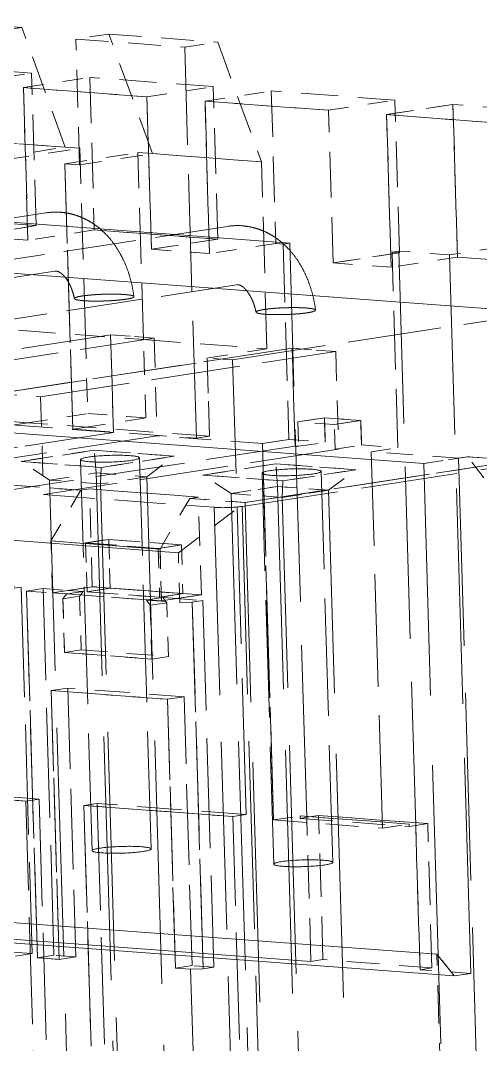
# Model space of a CAD drawing. Extents: x 23 to 417, y 3 to 294.
# Drawn here: x 362.53 to 364.87, y 108.88 to 114.08 of the extents above; entities that cross this region are included whole.
import ezdxf

# ---------------------------------------------------------------- set-up
doc = ezdxf.new("R2010")
doc.units = 0
doc.linetypes.add('DASHED', pattern=[15, 12, -3])
doc.layers.get('0').update_dxf_attribs({"lineweight": 13})

# ---------------------------------------------------------------- blocks, each defined once
blk = doc.blocks.new('BLOCK3535')
at = {"color": 7, "linetype": 'DASHED', "lineweight": 13, "ltscale": 0.024058}
for p, q in [((20.546, -36.572), (19.586, -36.5)), ((19.586, -36.5), (20.546, -36.572)), ((20.988, -37.787), (20.028, -37.716)), ((20.028, -37.716), (20.988, -37.787))]:
    blk.add_line(p, q, dxfattribs=at)
at = {"color": 7, "linetype": 'DASHED', "lineweight": 13, "ltscale": 0.008523}
for p, q in [((20.546, -36.572), (20.209, -36.623)), ((20.546, -36.572), (20.209, -36.623)), ((21.432, -36.638), (21.095, -36.689)), ((21.432, -36.638), (21.095, -36.689)), ((22.202, -36.772), (22.539, -36.72)), ((22.202, -36.772), (22.539, -36.72))]:
    blk.add_line(p, q, dxfattribs=at)
at = {"color": 7, "linetype": 'DASHED', "lineweight": 13, "ltscale": 0.032341}
for p, q in [((20.988, -37.787), (20.546, -36.572)), ((20.988, -37.787), (20.546, -36.572)), ((21.874, -37.853), (21.432, -36.638)), ((21.874, -37.853), (21.432, -36.638)), ((22.539, -36.72), (22.981, -37.936)), ((22.539, -36.72), (22.981, -37.936))]:
    blk.add_line(p, q, dxfattribs=at)
at = {"color": 7, "linetype": 'DASHED', "lineweight": 13, "ltscale": 0.027759}
for p, q in [((21.095, -36.689), (22.202, -36.772)), ((21.095, -36.689), (22.202, -36.772)), ((21.432, -36.638), (22.539, -36.72)), ((21.432, -36.638), (22.539, -36.72)), ((22.981, -37.936), (21.874, -37.853)), ((21.874, -37.853), (22.981, -37.936)), ((22.341, -41.342), (21.234, -41.259)), ((21.234, -41.259), (22.341, -41.342)), ((20.843, -41.788), (21.951, -41.871)), ((21.951, -41.871), (20.843, -41.788)), ((22.371, -42.335), (21.263, -42.252)), ((21.263, -42.252), (22.371, -42.335)), ((23.104, -44.622), (24.212, -44.705)), ((23.104, -44.622), (24.212, -44.705)), ((24.481, -44.663), (23.374, -44.581)), ((23.374, -44.581), (24.481, -44.663)), ((23.375, -44.606), (24.482, -44.688)), ((23.375, -44.606), (24.482, -44.688)), ((23.563, -44.577), (24.671, -44.659)), ((24.671, -44.659), (23.563, -44.577)), ((24.714, -46.124), (23.607, -46.041)), ((24.714, -46.124), (23.607, -46.041))]:
    blk.add_line(p, q, dxfattribs=at)
at = {"color": 7, "linetype": 'DASHED', "lineweight": 13, "ltscale": 0.03196}
blk.add_line((21.133, -37.967), (21.095, -36.689), dxfattribs=at)
blk.add_line((21.133, -37.967), (21.095, -36.689), dxfattribs=at)
at = {"color": 7, "linetype": 'DASHED', "lineweight": 13, "ltscale": 0.099354}
for p, q in [((22.32, -40.744), (22.202, -36.772)), ((22.32, -40.744), (22.202, -36.772)), ((21.26, -44.934), (21.143, -40.961)), ((21.26, -44.934), (21.143, -40.961)), ((21.86, -44.916), (21.742, -40.944)), ((21.86, -44.916), (21.742, -40.944)), ((23.706, -45.053), (23.588, -41.081)), ((23.706, -45.053), (23.588, -41.081)), ((23.106, -45.071), (22.988, -41.099)), ((23.106, -45.071), (22.988, -41.099))]:
    blk.add_line(p, q, dxfattribs=at)
at = {"color": 7, "linetype": 'DASHED', "lineweight": 13, "ltscale": 0.03146}
for p, q in [((20.646, -37.035), (19.391, -36.941)), ((20.646, -37.035), (19.391, -36.941)), ((22.492, -37.172), (21.237, -37.079)), ((22.492, -37.172), (21.237, -37.079)), ((20.563, -37.182), (21.818, -37.276)), ((21.818, -37.276), (20.563, -37.182)), ((24.337, -37.31), (23.082, -37.216)), ((24.337, -37.31), (23.082, -37.216)), ((22.408, -37.32), (23.663, -37.413)), ((23.663, -37.413), (22.408, -37.32)), ((26.183, -37.447), (24.928, -37.354)), ((26.183, -37.447), (24.928, -37.354)), ((24.254, -37.457), (25.509, -37.551)), ((25.509, -37.551), (24.254, -37.457)), ((20.692, -38.584), (19.437, -38.491)), ((19.437, -38.491), (20.692, -38.584)), ((22.537, -38.722), (21.283, -38.628)), ((21.283, -38.628), (22.537, -38.722)), ((24.974, -38.903), (26.228, -38.996)), ((24.974, -38.903), (26.228, -38.996)), ((19.937, -39.605), (21.192, -39.698)), ((19.937, -39.605), (21.192, -39.698)), ((21.783, -39.742), (23.037, -39.836)), ((21.783, -39.742), (23.037, -39.836)), ((20.609, -40.586), (19.354, -40.493)), ((20.609, -40.586), (19.354, -40.493)), ((21.065, -40.651), (22.32, -40.744)), ((21.065, -40.651), (22.32, -40.744)), ((22.454, -40.724), (21.2, -40.63)), ((22.454, -40.724), (21.2, -40.63)), ((20.722, -44.41), (19.467, -44.316)), ((20.722, -44.41), (19.467, -44.316)), ((20.587, -44.43), (19.332, -44.337)), ((19.332, -44.337), (20.587, -44.43))]:
    blk.add_line(p, q, dxfattribs=at)
at = {"color": 7, "linetype": 'DASHED', "lineweight": 13, "ltscale": 0.017046}
for p, q in [((19.972, -37.138), (20.646, -37.035)), ((19.972, -37.138), (20.646, -37.035)), ((20.563, -37.182), (21.237, -37.079)), ((20.563, -37.182), (21.237, -37.079)), ((21.818, -37.276), (22.492, -37.172)), ((21.818, -37.276), (22.492, -37.172)), ((22.408, -37.32), (23.082, -37.216)), ((22.408, -37.32), (23.082, -37.216)), ((23.663, -37.413), (24.337, -37.31)), ((23.663, -37.413), (24.337, -37.31)), ((24.928, -37.354), (24.254, -37.457)), ((24.254, -37.457), (24.928, -37.354)), ((20.018, -38.688), (20.692, -38.584)), ((20.692, -38.584), (20.018, -38.688)), ((21.283, -38.628), (20.609, -38.732)), ((21.283, -38.628), (20.609, -38.732)), ((21.864, -38.825), (22.537, -38.722)), ((22.537, -38.722), (21.864, -38.825)), ((23.128, -38.766), (22.454, -38.869)), ((23.128, -38.766), (22.454, -38.869)), ((23.709, -38.963), (24.383, -38.859)), ((24.383, -38.859), (23.709, -38.963)), ((24.974, -38.903), (24.3, -39.007)), ((24.974, -38.903), (24.3, -39.007))]:
    blk.add_line(p, q, dxfattribs=at)
at = {"color": 7, "linetype": 'DASHED', "lineweight": 13, "ltscale": 0.038748}
for p, q in [((20.692, -38.584), (20.646, -37.035)), ((20.692, -38.584), (20.646, -37.035)), ((21.237, -37.079), (21.283, -38.628)), ((21.237, -37.079), (21.283, -38.628)), ((20.609, -38.732), (20.563, -37.182)), ((20.563, -37.182), (20.609, -38.732)), ((22.537, -38.722), (22.492, -37.172)), ((22.537, -38.722), (22.492, -37.172)), ((23.082, -37.216), (23.128, -38.766)), ((23.082, -37.216), (23.128, -38.766)), ((21.818, -37.276), (21.864, -38.825)), ((21.864, -38.825), (21.818, -37.276)), ((22.454, -38.869), (22.408, -37.32)), ((22.408, -37.32), (22.454, -38.869)), ((24.383, -38.859), (24.337, -37.31)), ((24.383, -38.859), (24.337, -37.31)), ((23.709, -38.963), (23.663, -37.413)), ((23.709, -38.963), (23.663, -37.413)), ((24.974, -38.903), (24.928, -37.354)), ((24.928, -37.354), (24.974, -38.903)), ((24.3, -39.007), (24.254, -37.457)), ((24.254, -37.457), (24.3, -39.007))]:
    blk.add_line(p, q, dxfattribs=at)
at = {"color": 7, "linetype": 'DASHED', "lineweight": 13, "ltscale": 0.342361}
for p, q in [((9.613, -37.744), (23.269, -38.761)), ((23.269, -38.761), (9.613, -37.744)), ((23.485, -46.06), (9.829, -45.043)), ((23.485, -46.06), (9.829, -45.043))]:
    blk.add_line(p, q, dxfattribs=at)
at = {"color": 7, "linetype": 'DASHED', "lineweight": 13, "ltscale": 0.018751}
for p, q in [((20.247, -37.901), (20.988, -37.787)), ((20.247, -37.901), (20.988, -37.787)), ((20.394, -37.912), (21.136, -37.798)), ((20.394, -37.912), (21.136, -37.798)), ((20.985, -37.956), (21.726, -37.842)), ((20.985, -37.956), (21.726, -37.842)), ((21.133, -37.967), (21.874, -37.853)), ((21.133, -37.967), (21.874, -37.853)), ((21.282, -40.866), (20.541, -40.98)), ((20.541, -40.98), (21.282, -40.866)), ((21.353, -41.041), (22.094, -40.927)), ((22.094, -40.927), (21.353, -41.041)), ((23.128, -41.004), (22.386, -41.118)), ((22.386, -41.118), (23.128, -41.004)), ((23.198, -41.178), (23.94, -41.064)), ((23.94, -41.064), (23.198, -41.178))]:
    blk.add_line(p, q, dxfattribs=at)
at = {"color": 7, "linetype": 'DASHED', "lineweight": 13, "ltscale": 0.003701}
for p, q in [((21.136, -37.798), (20.988, -37.787)), ((20.988, -37.787), (21.136, -37.798)), ((21.726, -37.842), (21.874, -37.853)), ((21.726, -37.842), (21.874, -37.853)), ((20.985, -37.956), (21.133, -37.967)), ((20.985, -37.956), (21.133, -37.967))]:
    blk.add_line(p, q, dxfattribs=at)
at = {"color": 7, "linetype": 'DASHED', "lineweight": 13, "ltscale": 0.047523}
for p, q in [((21.192, -39.698), (21.136, -37.798)), ((21.192, -39.698), (21.136, -37.798)), ((21.783, -39.742), (21.726, -37.842)), ((21.783, -39.742), (21.726, -37.842)), ((23.037, -39.836), (22.981, -37.936)), ((23.037, -39.836), (22.981, -37.936))]:
    blk.add_line(p, q, dxfattribs=at)
at = {"color": 7, "linetype": 'DASHED', "lineweight": 13}
blk.add_line((25.823, -39.467), (5.597, -37.961), dxfattribs=at)
blk.add_line((25.823, -39.467), (5.597, -37.961), dxfattribs=at)
at = {"color": 7, "linetype": 'DASHED', "lineweight": 13, "ltscale": 0.067394}
for p, q in [((20.985, -37.956), (21.065, -40.651)), ((21.065, -40.651), (20.985, -37.956))]:
    blk.add_line(p, q, dxfattribs=at)
at = {"color": 7, "linetype": 'DASHED', "lineweight": 13, "ltscale": 0.064476}
for p, q in [((20.79, -38.455), (18.241, -38.846)), ((22.727, -39.185), (20.178, -39.577)), ((22.727, -39.185), (20.178, -39.577))]:
    blk.add_line(p, q, dxfattribs=at)
at = {"color": 7, "linetype": 'DASHED', "lineweight": 13, "ltscale": 0.064477}
blk.add_line((20.79, -38.455), (18.241, -38.846), dxfattribs=at)
at = {"color": 7, "linetype": 'DASHED', "lineweight": 13, "ltscale": 0.06175}
for p, q in [((22.636, -38.592), (20.194, -38.967)), ((20.881, -39.048), (18.44, -39.423)), ((20.881, -39.048), (18.44, -39.423))]:
    blk.add_line(p, q, dxfattribs=at)
at = {"color": 7, "linetype": 'DASHED', "lineweight": 13, "ltscale": 0.061751}
blk.add_line((22.636, -38.592), (20.194, -38.967), dxfattribs=at)
at = {"color": 7, "linetype": 'DASHED', "lineweight": 13, "ltscale": 0.014805}
for p, q in [((20.609, -38.732), (20.018, -38.688)), ((20.018, -38.688), (20.609, -38.732)), ((22.454, -38.869), (21.864, -38.825)), ((21.864, -38.825), (22.454, -38.869)), ((23.709, -38.963), (24.3, -39.007)), ((23.709, -38.963), (24.3, -39.007)), ((21.192, -39.698), (21.783, -39.742)), ((21.192, -39.698), (21.783, -39.742)), ((21.806, -40.537), (21.216, -40.493)), ((21.216, -40.493), (21.806, -40.537)), ((20.609, -40.586), (21.2, -40.63)), ((20.609, -40.586), (21.2, -40.63))]:
    blk.add_line(p, q, dxfattribs=at)
at = {"color": 7, "linetype": 'DASHED', "lineweight": 13, "ltscale": 0.001851}
for p, q in [((23.202, -38.771), (23.128, -38.766)), ((23.128, -38.766), (23.202, -38.771)), ((24.309, -38.854), (24.383, -38.859)), ((24.309, -38.854), (24.383, -38.859))]:
    blk.add_line(p, q, dxfattribs=at)
at = {"color": 7, "linetype": 'DASHED', "lineweight": 13, "ltscale": 0.001705}
for p, q in [((23.269, -38.761), (23.202, -38.771)), ((23.269, -38.761), (23.202, -38.771)), ((24.377, -38.843), (24.309, -38.854)), ((24.377, -38.843), (24.309, -38.854)), ((23.375, -44.606), (23.442, -44.595)), ((23.375, -44.606), (23.442, -44.595)), ((24.482, -44.688), (24.549, -44.678)), ((24.482, -44.688), (24.549, -44.678))]:
    blk.add_line(p, q, dxfattribs=at)
at = {"color": 7, "linetype": 'DASHED', "lineweight": 13, "ltscale": 0.049677}
for p, q in [((23.202, -38.771), (23.261, -40.757)), ((23.202, -38.771), (23.261, -40.757)), ((24.368, -40.84), (24.309, -38.854)), ((24.368, -40.84), (24.309, -38.854))]:
    blk.add_line(p, q, dxfattribs=at)
at = {"color": 7, "linetype": 'DASHED', "lineweight": 13, "ltscale": 0.145926}
for p, q in [((23.442, -44.595), (23.269, -38.761)), ((23.442, -44.595), (23.269, -38.761)), ((24.377, -38.843), (24.549, -44.678)), ((24.377, -38.843), (24.549, -44.678))]:
    blk.add_line(p, q, dxfattribs=at)
at = {"color": 7, "linetype": 'DASHED', "lineweight": 13, "ltscale": 0.012954}
for p, q in [((24.893, -38.882), (24.377, -38.843)), ((24.893, -38.882), (24.377, -38.843)), ((25.075, -40.932), (25.591, -40.971)), ((25.591, -40.971), (25.075, -40.932)), ((21.346, -41.208), (20.829, -41.169)), ((21.346, -41.208), (20.829, -41.169)), ((21.301, -41.097), (21.818, -41.135)), ((21.301, -41.097), (21.818, -41.135)), ((23.663, -41.273), (23.146, -41.234)), ((23.146, -41.234), (23.663, -41.273)), ((22.675, -41.307), (23.191, -41.345)), ((23.191, -41.345), (22.675, -41.307)), ((25.109, -46.181), (24.593, -46.143)), ((25.109, -46.181), (24.593, -46.143))]:
    blk.add_line(p, q, dxfattribs=at)
at = {"color": 7, "linetype": 'DASHED', "lineweight": 13, "ltscale": 0.012785}
for p, q in [((25.399, -38.804), (24.893, -38.882)), ((25.399, -38.804), (24.893, -38.882)), ((25.49, -40.869), (24.984, -40.947)), ((25.49, -40.869), (24.984, -40.947))]:
    blk.add_line(p, q, dxfattribs=at)
at = {"color": 7, "linetype": 'DASHED', "lineweight": 13, "ltscale": 0.182563}
blk.add_line((25.109, -46.181), (24.893, -38.882), dxfattribs=at)
blk.add_line((25.109, -46.181), (24.893, -38.882), dxfattribs=at)
at = {"color": 7, "linetype": 'DASHED', "lineweight": 13, "ltscale": 0.000377529}
for p, q in [((20.896, -39.047), (20.881, -39.048)), ((20.896, -39.047), (20.881, -39.048)), ((22.742, -39.184), (22.727, -39.185)), ((22.742, -39.184), (22.727, -39.185))]:
    blk.add_line(p, q, dxfattribs=at)
at = {"color": 7, "linetype": 'DASHED', "lineweight": 13, "ltscale": 0.079265}
blk.add_line((22.689, -39.948), (25.823, -39.467), dxfattribs=at)
blk.add_line((22.689, -39.948), (25.823, -39.467), dxfattribs=at)
at = {"color": 7, "linetype": 'DASHED', "lineweight": 13, "ltscale": 0.445995}
for p, q in [((6.839, -39.676), (24.63, -41)), ((24.63, -41), (6.839, -39.676))]:
    blk.add_line(p, q, dxfattribs=at)
at = {"color": 7, "linetype": 'DASHED', "lineweight": 13, "ltscale": 0.075856}
for p, q in [((21.448, -39.693), (18.449, -40.154)), ((21.448, -39.693), (18.449, -40.154)), ((18.892, -40.187), (21.891, -39.726)), ((18.892, -40.187), (21.891, -39.726)), ((20.295, -40.291), (23.294, -39.83)), ((23.294, -39.83), (20.295, -40.291)), ((20.738, -40.324), (23.737, -39.863)), ((20.738, -40.324), (23.737, -39.863)), ((18.479, -41.147), (21.478, -40.686)), ((21.478, -40.686), (18.479, -41.147)), ((21.921, -40.719), (18.922, -41.18)), ((21.921, -40.719), (18.922, -41.18)), ((23.323, -40.823), (20.324, -41.284)), ((23.323, -40.823), (20.324, -41.284)), ((23.766, -40.856), (20.767, -41.317)), ((23.766, -40.856), (20.767, -41.317))]:
    blk.add_line(p, q, dxfattribs=at)
at = {"color": 7, "linetype": 'DASHED', "lineweight": 13, "ltscale": 0.019871}
for p, q in [((21.192, -39.698), (21.216, -40.493)), ((21.192, -39.698), (21.216, -40.493)), ((21.806, -40.537), (21.783, -39.742)), ((21.806, -40.537), (21.783, -39.742)), ((22.431, -39.929), (22.454, -40.724)), ((22.454, -40.724), (22.431, -39.929))]:
    blk.add_line(p, q, dxfattribs=at)
at = {"color": 7, "linetype": 'DASHED', "lineweight": 13, "ltscale": 0.024839}
for p, q in [((21.478, -40.686), (21.448, -39.693)), ((21.448, -39.693), (21.478, -40.686)), ((21.891, -39.726), (21.921, -40.719)), ((21.891, -39.726), (21.921, -40.719)), ((23.323, -40.823), (23.294, -39.83)), ((23.294, -39.83), (23.323, -40.823)), ((23.737, -39.863), (23.766, -40.856)), ((23.737, -39.863), (23.766, -40.856)), ((20.738, -40.324), (20.767, -41.317)), ((20.738, -40.324), (20.767, -41.317)), ((21.263, -42.252), (21.234, -41.259)), ((21.263, -42.252), (21.234, -41.259)), ((22.371, -42.335), (22.341, -41.342)), ((22.371, -42.335), (22.341, -41.342))]:
    blk.add_line(p, q, dxfattribs=at)
at = {"color": 7, "linetype": 'DASHED', "lineweight": 13, "ltscale": 0.011104}
for p, q in [((21.448, -39.693), (21.891, -39.726)), ((21.891, -39.726), (21.448, -39.693)), ((23.294, -39.83), (23.737, -39.863)), ((23.737, -39.863), (23.294, -39.83)), ((20.295, -40.291), (20.738, -40.324)), ((20.295, -40.291), (20.738, -40.324))]:
    blk.add_line(p, q, dxfattribs=at)
at = {"color": 7, "linetype": 'DASHED', "lineweight": 13, "ltscale": 0.015342}
for p, q in [((23.037, -39.836), (22.431, -39.929)), ((23.037, -39.836), (22.431, -39.929)), ((20.609, -40.586), (21.216, -40.493)), ((20.609, -40.586), (21.216, -40.493)), ((21.2, -40.63), (21.806, -40.537)), ((21.2, -40.63), (21.806, -40.537))]:
    blk.add_line(p, q, dxfattribs=at)
at = {"color": 7, "linetype": 'DASHED', "lineweight": 13, "ltscale": 0.006477}
blk.add_line((22.689, -39.948), (22.431, -39.929), dxfattribs=at)
blk.add_line((22.689, -39.948), (22.431, -39.929), dxfattribs=at)
at = {"color": 7, "linetype": 'DASHED', "lineweight": 13, "ltscale": 0.115499}
blk.add_line((22.826, -44.566), (22.689, -39.948), dxfattribs=at)
blk.add_line((22.826, -44.566), (22.689, -39.948), dxfattribs=at)
at = {"color": 7, "linetype": 'DASHED', "lineweight": 13, "ltscale": 0.453767}
blk.add_line((4.036, -40.56), (22.137, -41.907), dxfattribs=at)
blk.add_line((4.036, -40.56), (22.137, -41.907), dxfattribs=at)
at = {"color": 7, "linetype": 'DASHED', "lineweight": 13, "ltscale": 0.006819}
for p, q in [((23.622, -40.536), (23.353, -40.578)), ((23.353, -40.578), (23.622, -40.536)), ((23.991, -40.564), (23.722, -40.605)), ((23.722, -40.605), (23.991, -40.564)), ((23.261, -40.757), (22.991, -40.799)), ((22.991, -40.799), (23.261, -40.757)), ((23.36, -40.826), (23.63, -40.785)), ((23.36, -40.826), (23.63, -40.785)), ((23.729, -40.854), (23.999, -40.812)), ((23.729, -40.854), (23.999, -40.812)), ((24.098, -40.881), (24.368, -40.84)), ((24.098, -40.881), (24.368, -40.84)), ((23.104, -44.622), (23.374, -44.581)), ((23.104, -44.622), (23.374, -44.581)), ((24.212, -44.705), (24.481, -44.663)), ((24.212, -44.705), (24.481, -44.663))]:
    blk.add_line(p, q, dxfattribs=at)
at = {"color": 7, "linetype": 'DASHED', "lineweight": 13, "ltscale": 0.009253}
for p, q in [((23.622, -40.536), (23.991, -40.564)), ((23.991, -40.564), (23.622, -40.536)), ((23.722, -40.605), (23.353, -40.578)), ((23.722, -40.605), (23.353, -40.578)), ((23.261, -40.757), (23.63, -40.785)), ((23.261, -40.757), (23.63, -40.785)), ((23.999, -40.812), (24.368, -40.84)), ((23.999, -40.812), (24.368, -40.84))]:
    blk.add_line(p, q, dxfattribs=at)
at = {"color": 7, "linetype": 'DASHED', "lineweight": 13, "ltscale": 0.00621}
for p, q in [((23.63, -40.785), (23.622, -40.536)), ((23.622, -40.536), (23.63, -40.785)), ((23.991, -40.564), (23.999, -40.812)), ((23.999, -40.812), (23.991, -40.564)), ((23.353, -40.578), (23.36, -40.826)), ((23.353, -40.578), (23.36, -40.826)), ((23.729, -40.854), (23.722, -40.605)), ((23.729, -40.854), (23.722, -40.605))]:
    blk.add_line(p, q, dxfattribs=at)
at = {"color": 7, "linetype": 'DASHED', "lineweight": 13, "ltscale": 0.035161}
blk.add_line((21.478, -40.686), (20.075, -40.582), dxfattribs=at)
blk.add_line((21.478, -40.686), (20.075, -40.582), dxfattribs=at)
at = {"color": 7, "linetype": 'DASHED', "lineweight": 13, "ltscale": 0.003409}
for p, q in [((20.474, -40.607), (20.609, -40.586)), ((20.474, -40.607), (20.609, -40.586)), ((21.2, -40.63), (21.065, -40.651)), ((21.065, -40.651), (21.2, -40.63)), ((22.32, -40.744), (22.454, -40.724)), ((22.32, -40.744), (22.454, -40.724)), ((20.587, -44.43), (20.722, -44.41)), ((20.587, -44.43), (20.722, -44.41)), ((21.178, -44.474), (21.313, -44.454)), ((21.178, -44.474), (21.313, -44.454)), ((22.691, -44.587), (22.826, -44.566)), ((22.826, -44.566), (22.691, -44.587))]:
    blk.add_line(p, q, dxfattribs=at)
at = {"color": 7, "linetype": 'DASHED', "lineweight": 13, "ltscale": 0.026834}
blk.add_line((22.991, -40.799), (21.921, -40.719), dxfattribs=at)
blk.add_line((22.991, -40.799), (21.921, -40.719), dxfattribs=at)
at = {"color": 7, "linetype": 'DASHED', "lineweight": 13, "ltscale": 0.020357}
for p, q in [((22.094, -40.927), (21.282, -40.866)), ((21.282, -40.866), (22.094, -40.927)), ((20.541, -40.98), (21.353, -41.041)), ((21.353, -41.041), (20.541, -40.98)), ((23.94, -41.064), (23.128, -41.004)), ((23.128, -41.004), (23.94, -41.064)), ((22.386, -41.118), (23.198, -41.178)), ((23.198, -41.178), (22.386, -41.118)), ((21.014, -42.326), (21.826, -42.387)), ((21.826, -42.387), (21.014, -42.326))]:
    blk.add_line(p, q, dxfattribs=at)
at = {"color": 7, "linetype": 'DASHED', "lineweight": 13, "ltscale": 0.005777}
for p, q in [((21.301, -41.097), (21.282, -40.866)), ((21.301, -41.097), (21.282, -40.866)), ((23.146, -41.234), (23.128, -41.004)), ((23.146, -41.234), (23.128, -41.004))]:
    blk.add_line(p, q, dxfattribs=at)
at = {"color": 7, "linetype": 'DASHED', "lineweight": 13, "ltscale": 0.095628}
for p, q in [((22.991, -40.799), (23.104, -44.622)), ((23.104, -44.622), (22.991, -40.799)), ((24.212, -44.705), (24.098, -40.881)), ((24.212, -44.705), (24.098, -40.881))]:
    blk.add_line(p, q, dxfattribs=at)
at = {"color": 7, "linetype": 'DASHED', "lineweight": 13, "ltscale": 0.0009253}
for p, q in [((23.36, -40.826), (23.323, -40.823)), ((23.36, -40.826), (23.323, -40.823)), ((23.766, -40.856), (23.729, -40.854)), ((23.766, -40.856), (23.729, -40.854))]:
    blk.add_line(p, q, dxfattribs=at)
at = {"color": 7, "linetype": 'DASHED', "lineweight": 13, "ltscale": 0.022207}
for p, q in [((24.984, -40.947), (24.098, -40.881)), ((24.984, -40.947), (24.098, -40.881)), ((21.867, -42.987), (20.981, -42.921)), ((20.981, -42.921), (21.867, -42.987)), ((21.15, -42.895), (22.036, -42.961)), ((21.15, -42.895), (22.036, -42.961))]:
    blk.add_line(p, q, dxfattribs=at)
at = {"color": 7, "linetype": 'DASHED', "lineweight": 13, "ltscale": 0.008617}
for p, q in [((20.829, -41.169), (20.541, -40.98)), ((20.829, -41.169), (20.541, -40.98)), ((22.675, -41.307), (22.386, -41.118)), ((22.675, -41.307), (22.386, -41.118))]:
    blk.add_line(p, q, dxfattribs=at)
at = {"color": 7, "linetype": 'DASHED', "lineweight": 13, "ltscale": 0.008656}
for p, q in [((21.818, -41.135), (22.094, -40.927)), ((21.818, -41.135), (22.094, -40.927)), ((23.663, -41.273), (23.94, -41.064)), ((23.663, -41.273), (23.94, -41.064))]:
    blk.add_line(p, q, dxfattribs=at)
at = {"color": 7, "linetype": 'DASHED', "lineweight": 13, "ltscale": 0.081822}
blk.add_line((22.784, -41.437), (26.019, -40.94), dxfattribs=at)
blk.add_line((22.784, -41.437), (26.019, -40.94), dxfattribs=at)
at = {"color": 7, "linetype": 'DASHED', "lineweight": 13, "ltscale": 0.070231}
for p, q in [((25.591, -40.971), (22.815, -41.397)), ((22.815, -41.397), (25.591, -40.971))]:
    blk.add_line(p, q, dxfattribs=at)
at = {"color": 7, "linetype": 'DASHED', "lineweight": 13, "ltscale": 0.011251}
for p, q in [((24.63, -41), (25.075, -40.932)), ((25.075, -40.932), (24.63, -41))]:
    blk.add_line(p, q, dxfattribs=at)
at = {"color": 7, "linetype": 'DASHED', "lineweight": 13, "ltscale": 0.158966}
for p, q in [((24.984, -40.947), (25.172, -47.303)), ((24.984, -40.947), (25.172, -47.303)), ((22.502, -41.446), (22.69, -47.802)), ((22.502, -41.446), (22.69, -47.802)), ((22.784, -41.437), (22.972, -47.793)), ((22.784, -41.437), (22.972, -47.793))]:
    blk.add_line(p, q, dxfattribs=at)
at = {"color": 7, "linetype": 'DASHED', "lineweight": 13, "ltscale": 0.006804}
blk.add_line((25.243, -41.146), (25.075, -40.932), dxfattribs=at)
blk.add_line((25.243, -41.146), (25.075, -40.932), dxfattribs=at)
at = {"color": 7, "linetype": 'DASHED', "lineweight": 13, "ltscale": 0.004177}
for p, q in [((21.353, -41.041), (21.346, -41.208)), ((21.346, -41.208), (21.353, -41.041)), ((23.198, -41.178), (23.191, -41.345)), ((23.191, -41.345), (23.198, -41.178))]:
    blk.add_line(p, q, dxfattribs=at)
at = {"color": 7, "linetype": 'DASHED', "lineweight": 13, "ltscale": 0.235966}
blk.add_line((24.909, -50.435), (24.63, -41), dxfattribs=at)
blk.add_line((24.909, -50.435), (24.63, -41), dxfattribs=at)
at = {"color": 7, "linetype": 'DASHED', "lineweight": 13, "ltscale": 0.011932}
for p, q in [((20.829, -41.169), (21.301, -41.097)), ((20.829, -41.169), (21.301, -41.097)), ((21.818, -41.135), (21.346, -41.208)), ((21.818, -41.135), (21.346, -41.208)), ((23.146, -41.234), (22.675, -41.307)), ((22.675, -41.307), (23.146, -41.234)), ((23.191, -41.345), (23.663, -41.273)), ((23.663, -41.273), (23.191, -41.345))]:
    blk.add_line(p, q, dxfattribs=at)
at = {"color": 7, "linetype": 'DASHED', "lineweight": 13, "ltscale": 0.19374}
for p, q in [((21.058, -48.915), (20.829, -41.169)), ((21.058, -48.915), (20.829, -41.169)), ((21.575, -48.954), (21.346, -41.208)), ((21.575, -48.954), (21.346, -41.208)), ((22.904, -49.053), (22.675, -41.307)), ((22.904, -49.053), (22.675, -41.307)), ((23.421, -49.091), (23.191, -41.345)), ((23.421, -49.091), (23.191, -41.345))]:
    blk.add_line(p, q, dxfattribs=at)
at = {"color": 7, "linetype": 'DASHED', "lineweight": 13, "ltscale": 0.20616}
for p, q in [((21.545, -49.339), (21.301, -41.097)), ((21.545, -49.339), (21.301, -41.097)), ((22.062, -49.378), (21.818, -41.135)), ((22.062, -49.378), (21.818, -41.135)), ((23.39, -49.477), (23.146, -41.234)), ((23.39, -49.477), (23.146, -41.234)), ((23.907, -49.515), (23.663, -41.273)), ((23.907, -49.515), (23.663, -41.273))]:
    blk.add_line(p, q, dxfattribs=at)
at = {"color": 7, "linetype": 'DASHED', "lineweight": 13, "ltscale": 0.018506}
for p, q in [((21.146, -41.273), (20.408, -41.218)), ((20.408, -41.218), (21.146, -41.273)), ((21.195, -41.808), (21.933, -41.863)), ((21.933, -41.863), (21.195, -41.808)), ((22.169, -41.827), (21.43, -41.772)), ((21.43, -41.772), (22.169, -41.827)), ((21.209, -42.305), (21.947, -42.36)), ((21.947, -42.36), (21.209, -42.305)), ((22.183, -42.323), (21.445, -42.268)), ((21.445, -42.268), (22.183, -42.323))]:
    blk.add_line(p, q, dxfattribs=at)
at = {"color": 7, "linetype": 'DASHED', "lineweight": 13, "ltscale": 0.014946}
for p, q in [((20.843, -41.788), (21.146, -41.273)), ((20.843, -41.788), (21.146, -41.273)), ((21.951, -41.871), (22.254, -41.355)), ((21.951, -41.871), (22.254, -41.355))]:
    blk.add_line(p, q, dxfattribs=at)
at = {"color": 7, "linetype": 'DASHED', "lineweight": 13, "ltscale": 0.002216}
for p, q in [((21.234, -41.259), (21.146, -41.273)), ((21.146, -41.273), (21.234, -41.259)), ((22.254, -41.355), (22.341, -41.342)), ((22.341, -41.342), (22.254, -41.355))]:
    blk.add_line(p, q, dxfattribs=at)
at = {"color": 7, "linetype": 'DASHED', "lineweight": 13, "ltscale": 0.043489}
blk.add_line((20.767, -41.317), (22.502, -41.446), dxfattribs=at)
blk.add_line((20.767, -41.317), (22.502, -41.446), dxfattribs=at)
at = {"color": 7, "linetype": 'DASHED', "lineweight": 13, "ltscale": 0.021207}
blk.add_line((22.137, -41.907), (22.815, -41.397), dxfattribs=at)
blk.add_line((22.137, -41.907), (22.815, -41.397), dxfattribs=at)
at = {"color": 7, "linetype": 'DASHED', "lineweight": 13, "ltscale": 0.014065}
for p, q in [((22.815, -41.397), (22.254, -41.355)), ((22.254, -41.355), (22.815, -41.397))]:
    blk.add_line(p, q, dxfattribs=at)
at = {"color": 7, "linetype": 'DASHED', "lineweight": 13, "ltscale": 0.203073}
blk.add_line((23.055, -49.516), (22.815, -41.397), dxfattribs=at)
blk.add_line((23.055, -49.516), (22.815, -41.397), dxfattribs=at)
at = {"color": 7, "linetype": 'DASHED', "lineweight": 13, "ltscale": 0.013164}
for p, q in [((20.859, -42.315), (20.843, -41.788)), ((20.859, -42.315), (20.843, -41.788)), ((21.951, -41.871), (21.966, -42.397)), ((21.966, -42.397), (21.951, -41.871))]:
    blk.add_line(p, q, dxfattribs=at)
at = {"color": 7, "linetype": 'DASHED', "lineweight": 13, "ltscale": 0.005966}
for p, q in [((21.43, -41.772), (21.195, -41.808)), ((21.195, -41.808), (21.43, -41.772)), ((21.933, -41.863), (22.169, -41.827)), ((22.169, -41.827), (21.933, -41.863)), ((21.445, -42.268), (21.209, -42.305)), ((21.209, -42.305), (21.445, -42.268)), ((21.947, -42.36), (22.183, -42.323)), ((22.183, -42.323), (21.947, -42.36))]:
    blk.add_line(p, q, dxfattribs=at)
at = {"color": 7, "linetype": 'DASHED', "lineweight": 13, "ltscale": 0.012419}
for p, q in [((21.209, -42.305), (21.195, -41.808)), ((21.195, -41.808), (21.209, -42.305)), ((21.445, -42.268), (21.43, -41.772)), ((21.43, -41.772), (21.445, -42.268)), ((21.933, -41.863), (21.947, -42.36)), ((21.933, -41.863), (21.947, -42.36)), ((22.169, -41.827), (22.183, -42.323)), ((22.169, -41.827), (22.183, -42.323))]:
    blk.add_line(p, q, dxfattribs=at)
at = {"color": 7, "linetype": 'DASHED', "lineweight": 13, "ltscale": 0.012668}
blk.add_line((22.152, -42.414), (22.137, -41.907), dxfattribs=at)
blk.add_line((22.152, -42.414), (22.137, -41.907), dxfattribs=at)
at = {"color": 7, "linetype": 'DASHED', "lineweight": 13, "ltscale": 0.006662}
for p, q in [((20.276, -42.236), (20.541, -42.256)), ((20.276, -42.236), (20.541, -42.256)), ((22.121, -42.373), (22.387, -42.393)), ((22.121, -42.373), (22.387, -42.393))]:
    blk.add_line(p, q, dxfattribs=at)
at = {"color": 7, "linetype": 'DASHED', "lineweight": 13, "ltscale": 0.004262}
for p, q in [((20.541, -42.256), (20.373, -42.282)), ((20.541, -42.256), (20.373, -42.282)), ((20.763, -42.272), (20.594, -42.298)), ((20.763, -42.272), (20.594, -42.298)), ((21.134, -42.349), (20.965, -42.375)), ((21.134, -42.349), (20.965, -42.375)), ((22.019, -42.415), (21.851, -42.441)), ((22.019, -42.415), (21.851, -42.441)), ((20.981, -42.921), (21.15, -42.895)), ((21.15, -42.895), (20.981, -42.921)), ((21.867, -42.987), (22.036, -42.961)), ((22.036, -42.961), (21.867, -42.987)), ((20.845, -43.308), (21.014, -43.282)), ((21.014, -43.282), (20.845, -43.308)), ((22.026, -43.396), (22.195, -43.37)), ((22.195, -43.37), (22.026, -43.396)), ((20.483, -46.006), (20.652, -45.98)), ((20.652, -45.98), (20.483, -46.006)), ((20.705, -46.022), (20.873, -45.996)), ((20.873, -45.996), (20.705, -46.022)), ((20.926, -46.039), (21.095, -46.013)), ((21.095, -46.013), (20.926, -46.039)), ((22.107, -46.127), (22.276, -46.101)), ((22.276, -46.101), (22.107, -46.127)), ((25.109, -46.181), (24.941, -46.207)), ((25.109, -46.181), (24.941, -46.207))]:
    blk.add_line(p, q, dxfattribs=at)
at = {"color": 7, "linetype": 'DASHED', "lineweight": 13, "ltscale": 0.093144}
for p, q in [((20.541, -42.256), (20.652, -45.98)), ((20.541, -42.256), (20.652, -45.98)), ((20.594, -42.298), (20.705, -46.022)), ((20.705, -46.022), (20.594, -42.298)), ((20.873, -45.996), (20.763, -42.272)), ((20.873, -45.996), (20.763, -42.272)), ((22.389, -46.134), (22.279, -42.41)), ((22.279, -42.41), (22.389, -46.134)), ((22.387, -42.393), (22.497, -46.117)), ((22.387, -42.393), (22.497, -46.117))]:
    blk.add_line(p, q, dxfattribs=at)
at = {"color": 7, "linetype": 'DASHED', "lineweight": 13, "ltscale": 0.010178}
blk.add_line((20.594, -42.298), (21, -42.328), dxfattribs=at)
blk.add_line((20.594, -42.298), (21, -42.328), dxfattribs=at)
at = {"color": 7, "linetype": 'DASHED', "lineweight": 13, "ltscale": 0.006292}
blk.add_line((20.763, -42.272), (21.014, -42.291), dxfattribs=at)
blk.add_line((20.763, -42.272), (21.014, -42.291), dxfattribs=at)
at = {"color": 7, "linetype": 'DASHED', "lineweight": 13, "ltscale": 0.003921}
for p, q in [((21.014, -42.291), (20.859, -42.315)), ((20.859, -42.315), (21.014, -42.291)), ((21.014, -42.326), (21.169, -42.302)), ((21.014, -42.326), (21.169, -42.302)), ((21.981, -42.363), (21.826, -42.387)), ((21.826, -42.387), (21.981, -42.363)), ((21.966, -42.397), (22.121, -42.373)), ((21.966, -42.397), (22.121, -42.373))]:
    blk.add_line(p, q, dxfattribs=at)
at = {"color": 7, "linetype": 'DASHED', "lineweight": 13, "ltscale": 0.003886}
for p, q in [((20.859, -42.315), (21.014, -42.326)), ((20.859, -42.315), (21.014, -42.326)), ((21.169, -42.302), (21.014, -42.291)), ((21.014, -42.291), (21.169, -42.302)), ((22.262, -46.138), (22.107, -46.127)), ((22.262, -46.138), (22.107, -46.127))]:
    blk.add_line(p, q, dxfattribs=at)
at = {"color": 7, "linetype": 'DASHED', "lineweight": 13, "ltscale": 0.00147}
for p, q in [((20.965, -42.375), (21, -42.328)), ((21, -42.328), (20.965, -42.375)), ((21.169, -42.302), (21.134, -42.349)), ((21.169, -42.302), (21.134, -42.349))]:
    blk.add_line(p, q, dxfattribs=at)
at = {"color": 7, "linetype": 'DASHED', "lineweight": 13, "ltscale": 0.000340926}
for p, q in [((21, -42.328), (21.014, -42.326)), ((21.014, -42.326), (21, -42.328)), ((21.826, -42.387), (21.812, -42.389)), ((21.826, -42.387), (21.812, -42.389))]:
    blk.add_line(p, q, dxfattribs=at)
at = {"color": 7, "linetype": 'DASHED', "lineweight": 13, "ltscale": 0.006307}
for p, q in [((21.263, -42.252), (21.014, -42.291)), ((21.014, -42.291), (21.263, -42.252)), ((22.121, -42.373), (22.371, -42.335)), ((22.371, -42.335), (22.121, -42.373))]:
    blk.add_line(p, q, dxfattribs=at)
at = {"color": 7, "linetype": 'DASHED', "lineweight": 13, "ltscale": 0.013661}
for p, q in [((20.981, -42.921), (20.965, -42.375)), ((20.965, -42.375), (20.981, -42.921)), ((21.134, -42.349), (21.15, -42.895)), ((21.134, -42.349), (21.15, -42.895)), ((21.851, -42.441), (21.867, -42.987)), ((21.867, -42.987), (21.851, -42.441)), ((22.036, -42.961), (22.019, -42.415)), ((22.036, -42.961), (22.019, -42.415))]:
    blk.add_line(p, q, dxfattribs=at)
at = {"color": 7, "linetype": 'DASHED', "lineweight": 13, "ltscale": 0.008513}
blk.add_line((21.812, -42.389), (22.152, -42.414), dxfattribs=at)
blk.add_line((21.812, -42.389), (22.152, -42.414), dxfattribs=at)
at = {"color": 7, "linetype": 'DASHED', "lineweight": 13, "ltscale": 0.001624}
for p, q in [((21.812, -42.389), (21.851, -42.441)), ((21.851, -42.441), (21.812, -42.389)), ((22.019, -42.415), (21.981, -42.363)), ((22.019, -42.415), (21.981, -42.363))]:
    blk.add_line(p, q, dxfattribs=at)
at = {"color": 7, "linetype": 'DASHED', "lineweight": 13, "ltscale": 0.003516}
for p, q in [((21.966, -42.397), (21.826, -42.387)), ((21.966, -42.397), (21.826, -42.387)), ((22.121, -42.373), (21.981, -42.363)), ((21.981, -42.363), (22.121, -42.373))]:
    blk.add_line(p, q, dxfattribs=at)
at = {"color": 7, "linetype": 'DASHED', "lineweight": 13, "ltscale": 0.003179}
for p, q in [((22.279, -42.41), (22.152, -42.414)), ((22.279, -42.41), (22.152, -42.414)), ((22.262, -46.138), (22.389, -46.134)), ((22.389, -46.134), (22.262, -46.138))]:
    blk.add_line(p, q, dxfattribs=at)
at = {"color": 7, "linetype": 'DASHED', "lineweight": 13, "ltscale": 0.002727}
for p, q in [((22.387, -42.393), (22.279, -42.41)), ((22.387, -42.393), (22.279, -42.41)), ((22.497, -46.117), (22.389, -46.134)), ((22.497, -46.117), (22.389, -46.134))]:
    blk.add_line(p, q, dxfattribs=at)
at = {"color": 7, "linetype": 'DASHED', "lineweight": 13, "ltscale": 0.02961}
for p, q in [((20.845, -43.308), (22.026, -43.396)), ((22.026, -43.396), (20.845, -43.308)), ((22.195, -43.37), (21.014, -43.282)), ((22.195, -43.37), (21.014, -43.282))]:
    blk.add_line(p, q, dxfattribs=at)
at = {"color": 7, "linetype": 'DASHED', "lineweight": 13, "ltscale": 0.068306}
for p, q in [((20.926, -46.039), (20.845, -43.308)), ((20.845, -43.308), (20.926, -46.039)), ((21.014, -43.282), (21.095, -46.013)), ((21.014, -43.282), (21.095, -46.013)), ((22.276, -46.101), (22.195, -43.37)), ((22.276, -46.101), (22.195, -43.37)), ((22.026, -43.396), (22.107, -46.127)), ((22.107, -46.127), (22.026, -43.396))]:
    blk.add_line(p, q, dxfattribs=at)
at = {"color": 7, "linetype": 'DASHED', "lineweight": 13, "ltscale": 0.090661}
for p, q in [((20.722, -44.41), (20.829, -48.034)), ((20.722, -44.41), (20.829, -48.034)), ((20.695, -48.055), (20.587, -44.43)), ((20.695, -48.055), (20.587, -44.43)), ((21.178, -44.474), (21.285, -48.099)), ((21.285, -48.099), (21.178, -44.474)), ((21.313, -44.454), (21.42, -48.078)), ((21.313, -44.454), (21.42, -48.078)), ((22.799, -48.212), (22.691, -44.587)), ((22.799, -48.212), (22.691, -44.587))]:
    blk.add_line(p, q, dxfattribs=at)
at = {"color": 7, "linetype": 'DASHED', "lineweight": 13, "ltscale": 0.037937}
for p, q in [((22.691, -44.587), (21.178, -44.474)), ((21.178, -44.474), (22.691, -44.587)), ((22.826, -44.566), (21.313, -44.454)), ((22.826, -44.566), (21.313, -44.454))]:
    blk.add_line(p, q, dxfattribs=at)
at = {"color": 7, "linetype": 'DASHED', "lineweight": 13, "ltscale": 0.000620963}
for p, q in [((23.374, -44.581), (23.375, -44.606)), ((23.374, -44.581), (23.375, -44.606)), ((24.482, -44.688), (24.481, -44.663)), ((24.482, -44.688), (24.481, -44.663))]:
    blk.add_line(p, q, dxfattribs=at)
at = {"color": 7, "linetype": 'DASHED', "lineweight": 13, "ltscale": 0.003068}
for p, q in [((23.442, -44.595), (23.563, -44.577)), ((23.563, -44.577), (23.442, -44.595)), ((24.671, -44.659), (24.549, -44.678)), ((24.549, -44.678), (24.671, -44.659)), ((23.607, -46.041), (23.485, -46.06)), ((23.607, -46.041), (23.485, -46.06)), ((24.593, -46.143), (24.714, -46.124)), ((24.593, -46.143), (24.714, -46.124))]:
    blk.add_line(p, q, dxfattribs=at)
at = {"color": 7, "linetype": 'DASHED', "lineweight": 13, "ltscale": 0.036637}
for p, q in [((23.485, -46.06), (23.442, -44.595)), ((23.485, -46.06), (23.442, -44.595)), ((23.607, -46.041), (23.563, -44.577)), ((23.607, -46.041), (23.563, -44.577)), ((24.549, -44.678), (24.593, -46.143)), ((24.593, -46.143), (24.549, -44.678)), ((24.714, -46.124), (24.671, -44.659)), ((24.714, -46.124), (24.671, -44.659))]:
    blk.add_line(p, q, dxfattribs=at)
at = {"color": 7, "linetype": 'DASHED', "lineweight": 13, "ltscale": 0.423787}
for p, q in [((24.765, -45.984), (7.86, -44.726)), ((24.765, -45.984), (7.86, -44.726)), ((24.941, -46.207), (8.036, -44.948)), ((24.941, -46.207), (8.036, -44.948))]:
    blk.add_line(p, q, dxfattribs=at)
at = {"color": 7, "linetype": 'DASHED', "lineweight": 13, "ltscale": 0.005552}
for p, q in [((20.652, -45.98), (20.43, -45.963)), ((20.652, -45.98), (20.43, -45.963)), ((20.705, -46.022), (20.926, -46.039)), ((20.926, -46.039), (20.705, -46.022)), ((21.095, -46.013), (20.873, -45.996)), ((21.095, -46.013), (20.873, -45.996)), ((22.497, -46.117), (22.276, -46.101)), ((22.497, -46.117), (22.276, -46.101))]:
    blk.add_line(p, q, dxfattribs=at)
at = {"color": 7, "linetype": 'DASHED', "lineweight": 13, "ltscale": 0.03229}
blk.add_line((24.803, -47.276), (24.765, -45.984), dxfattribs=at)
blk.add_line((24.803, -47.276), (24.765, -45.984), dxfattribs=at)
at = {"color": 7, "linetype": 'DASHED', "lineweight": 13, "ltscale": 0.007088}
for p, q in [((24.765, -45.984), (24.941, -46.207)), ((24.941, -46.207), (24.765, -45.984))]:
    blk.add_line(p, q, dxfattribs=at)
at = {"color": 7, "linetype": 'DASHED', "lineweight": 13, "ltscale": 0.083202}
blk.add_line((22.361, -49.465), (22.262, -46.138), dxfattribs=at)
blk.add_line((22.361, -49.465), (22.262, -46.138), dxfattribs=at)
at = {"color": 7, "linetype": 'DASHED', "lineweight": 13}
for centre in [(20.892, -39.125), (20.892, -39.125), (22.738, -39.262), (22.738, -39.262)]:
    blk.add_arc(centre, 0.678, 85.8858, 98.6619, dxfattribs=at)
for centre, major_axis, start_param, end_param in [((21.443, -40.952), (0.3, 0.009), 0, 3.141593), ((21.443, -40.952), (0.3, 0.009), 0, 3.141593), ((21.443, -40.952), (0.3, 0.009), 3.141593, 3.969099), ((21.443, -40.952), (0.3, 0.009), 3.141593, 3.969099), ((21.443, -40.952), (0.3, 0.009), 3.969099, 6.283185), ((21.443, -40.952), (0.3, 0.009), 3.969099, 6.283185), ((23.288, -41.09), (0.3, 0.009), 0, 3.141593), ((23.288, -41.09), (0.3, 0.009), 0, 3.141593), ((23.288, -41.09), (0.3, 0.009), 3.969099, 6.283185), ((23.288, -41.09), (0.3, 0.009), 3.969099, 6.283185), ((23.288, -41.09), (0.3, 0.009), 3.141593, 3.969099), ((23.288, -41.09), (0.3, 0.009), 3.141593, 3.969099), ((22.637, -41.426), (0.2, 0.006), 3.969099, 5.539895), ((22.637, -41.426), (0.2, 0.006), 3.969099, 5.539895), ((21.56, -44.925), (-0.3, -0.009), 3.969099, 6.283185), ((21.56, -44.925), (-0.3, -0.009), 3.969099, 6.283185), ((21.56, -44.925), (-0.3, -0.009), 0, 3.141593), ((21.56, -44.925), (-0.3, -0.009), 0, 3.141593), ((21.56, -44.925), (-0.3, -0.009), 3.141593, 3.969099), ((21.56, -44.925), (-0.3, -0.009), 3.141593, 3.969099), ((23.406, -45.062), (-0.3, -0.009), 3.969099, 6.283185), ((23.406, -45.062), (-0.3, -0.009), 3.969099, 6.283185), ((23.406, -45.062), (-0.3, -0.009), 3.141593, 3.969099), ((23.406, -45.062), (-0.3, -0.009), 3.141593, 3.969099), ((23.406, -45.062), (-0.3, -0.009), 0, 3.141593), ((23.406, -45.062), (-0.3, -0.009), 0, 3.141593)]:
    blk.add_ellipse(centre, major_axis=major_axis, ratio=0.113477, start_param=start_param, end_param=end_param, dxfattribs=at)
for points, degree, knots in [([(21.686, -39.305), (21.681, -39.27), (21.669, -39.199), (21.643, -39.095), (21.608, -38.995), (21.574, -38.923), (21.537, -38.853), (21.496, -38.786), (21.436, -38.708), (21.372, -38.642), (21.308, -38.588), (21.245, -38.546), (21.184, -38.513), (21.124, -38.488), (21.063, -38.468), (21.002, -38.455), (20.961, -38.45), (20.941, -38.449)], 3, [0, 0, 0, 0, 0.108083, 0.215108, 0.320937, 0.425518, 0.453925, 0.558139, 0.661284, 0.747466, 0.833187, 0.911825, 0.976531, 1.041097, 1.105605, 1.167116, 1.228612, 1.228612, 1.228612, 1.228612]), ([(21.686, -39.305), (21.681, -39.27), (21.669, -39.199), (21.643, -39.095), (21.608, -38.995), (21.574, -38.923), (21.537, -38.853), (21.496, -38.786), (21.436, -38.708), (21.372, -38.642), (21.308, -38.588), (21.245, -38.546), (21.184, -38.513), (21.124, -38.488), (21.063, -38.468), (21.002, -38.455), (20.961, -38.45), (20.941, -38.449)], 3, [0, 0, 0, 0, 0.108083, 0.215108, 0.320937, 0.425518, 0.453925, 0.558139, 0.661284, 0.747466, 0.833187, 0.911825, 0.976531, 1.041097, 1.105605, 1.167116, 1.228612, 1.228612, 1.228612, 1.228612]), ([(23.532, -39.443), (23.527, -39.407), (23.515, -39.336), (23.488, -39.233), (23.453, -39.133), (23.42, -39.06), (23.383, -38.99), (23.342, -38.923), (23.281, -38.846), (23.218, -38.78), (23.154, -38.726), (23.09, -38.683), (23.029, -38.65), (22.97, -38.625), (22.909, -38.606), (22.848, -38.593), (22.807, -38.588), (22.786, -38.586)], 3, [0, 0, 0, 0, 0.108083, 0.215108, 0.320937, 0.425518, 0.453925, 0.558138, 0.661284, 0.747466, 0.833187, 0.911825, 0.976531, 1.041097, 1.105605, 1.167116, 1.228611, 1.228611, 1.228611, 1.228611]), ([(23.532, -39.443), (23.527, -39.407), (23.515, -39.336), (23.488, -39.233), (23.453, -39.133), (23.42, -39.06), (23.383, -38.99), (23.342, -38.923), (23.281, -38.846), (23.218, -38.78), (23.154, -38.726), (23.09, -38.683), (23.029, -38.65), (22.97, -38.625), (22.909, -38.606), (22.848, -38.593), (22.807, -38.588), (22.786, -38.586)], 3, [0, 0, 0, 0, 0.108083, 0.215108, 0.320937, 0.425518, 0.453925, 0.558138, 0.661284, 0.747466, 0.833187, 0.911825, 0.976531, 1.041097, 1.105605, 1.167116, 1.228611, 1.228611, 1.228611, 1.228611]), ([(21.081, -39.326), (21.078, -39.312), (21.072, -39.284), (21.059, -39.245), (21.045, -39.208), (21.033, -39.182), (21.019, -39.155), (21.003, -39.13), (20.982, -39.102), (20.963, -39.083), (20.947, -39.069), (20.934, -39.06), (20.924, -39.055), (20.916, -39.051), (20.909, -39.049), (20.902, -39.048), (20.898, -39.047), (20.896, -39.047)], 3, [0, 0, 0, 0, 0.0437103, 0.0852094, 0.124171, 0.1602813, 0.1726549, 0.2146268, 0.2504246, 0.2756991, 0.2965469, 0.3121968, 0.3227525, 0.3315748, 0.3390157, 0.3452501, 0.3510523, 0.3510523, 0.3510523, 0.3510523]), ([(21.081, -39.326), (21.078, -39.312), (21.072, -39.284), (21.059, -39.245), (21.045, -39.208), (21.033, -39.182), (21.019, -39.155), (21.003, -39.13), (20.982, -39.102), (20.963, -39.083), (20.947, -39.069), (20.934, -39.06), (20.924, -39.055), (20.916, -39.051), (20.909, -39.049), (20.902, -39.048), (20.898, -39.047), (20.896, -39.047)], 3, [0, 0, 0, 0, 0.0437103, 0.0852094, 0.124171, 0.1602813, 0.1726549, 0.2146268, 0.2504246, 0.2756991, 0.2965469, 0.3121968, 0.3227525, 0.3315748, 0.3390157, 0.3452501, 0.3510523, 0.3510523, 0.3510523, 0.3510523]), ([(22.927, -39.463), (22.924, -39.449), (22.917, -39.422), (22.905, -39.382), (22.891, -39.346), (22.878, -39.319), (22.864, -39.293), (22.848, -39.267), (22.827, -39.24), (22.809, -39.22), (22.793, -39.207), (22.78, -39.198), (22.77, -39.192), (22.761, -39.189), (22.754, -39.186), (22.748, -39.185), (22.744, -39.185), (22.742, -39.184)], 3, [0, 0, 0, 0, 0.0437105, 0.0852096, 0.1241714, 0.1602818, 0.1726555, 0.2146273, 0.2504252, 0.2756996, 0.2965474, 0.3121974, 0.3227531, 0.3315753, 0.3390162, 0.3452506, 0.3510528, 0.3510528, 0.3510528, 0.3510528]), ([(22.927, -39.463), (22.924, -39.449), (22.917, -39.422), (22.905, -39.382), (22.891, -39.346), (22.878, -39.319), (22.864, -39.293), (22.848, -39.267), (22.827, -39.24), (22.809, -39.22), (22.793, -39.207), (22.78, -39.198), (22.77, -39.192), (22.761, -39.189), (22.754, -39.186), (22.748, -39.185), (22.744, -39.185), (22.742, -39.184)], 3, [0, 0, 0, 0, 0.0437105, 0.0852096, 0.1241714, 0.1602818, 0.1726555, 0.2146273, 0.2504252, 0.2756996, 0.2965474, 0.3121974, 0.3227531, 0.3315753, 0.3390162, 0.3452506, 0.3510528, 0.3510528, 0.3510528, 0.3510528]), ([(21.081, -39.326), (21.081, -39.322), (21.084, -39.318), (21.092, -39.314), (21.133, -39.301), (21.213, -39.291), (21.278, -39.285), (21.384, -39.28), (21.488, -39.279), (21.525, -39.28), (21.559, -39.282), (21.589, -39.284)], 5, [0, 0, 0, 0, 0, 0, 0.233655, 0.233655, 0.233655, 0.812289, 0.812289, 0.812289, 1.14413, 1.14413, 1.14413, 1.14413, 1.14413, 1.14413]), ([(21.081, -39.326), (21.081, -39.322), (21.084, -39.318), (21.092, -39.314), (21.133, -39.301), (21.213, -39.291), (21.278, -39.285), (21.384, -39.28), (21.488, -39.279), (21.525, -39.28), (21.559, -39.282), (21.589, -39.284)], 5, [0, 0, 0, 0, 0, 0, 0.233655, 0.233655, 0.233655, 0.812289, 0.812289, 0.812289, 1.14413, 1.14413, 1.14413, 1.14413, 1.14413, 1.14413]), ([(21.686, -39.305), (21.687, -39.309), (21.683, -39.313), (21.674, -39.317), (21.639, -39.328), (21.576, -39.337), (21.527, -39.342), (21.427, -39.349), (21.32, -39.352), (21.266, -39.352), (21.218, -39.35), (21.176, -39.347)], 5, [0, 0, 0, 0, 0, 0, 0.23131, 0.23131, 0.23131, 0.683573, 0.683573, 0.683573, 1.136202, 1.136202, 1.136202, 1.136202, 1.136202, 1.136202]), ([(21.686, -39.305), (21.687, -39.309), (21.683, -39.313), (21.674, -39.317), (21.639, -39.328), (21.576, -39.337), (21.527, -39.342), (21.427, -39.349), (21.32, -39.352), (21.266, -39.352), (21.218, -39.35), (21.176, -39.347)], 5, [0, 0, 0, 0, 0, 0, 0.23131, 0.23131, 0.23131, 0.683573, 0.683573, 0.683573, 1.136202, 1.136202, 1.136202, 1.136202, 1.136202, 1.136202]), ([(21.589, -39.284), (21.617, -39.286), (21.641, -39.289), (21.661, -39.292), (21.678, -39.297), (21.685, -39.302), (21.686, -39.303), (21.686, -39.304), (21.686, -39.305)], 5, [0, 0, 0, 0, 0, 0, 0.2965096, 0.2965096, 0.2965096, 0.3641329, 0.3641329, 0.3641329, 0.3641329, 0.3641329, 0.3641329]), ([(21.589, -39.284), (21.617, -39.286), (21.641, -39.289), (21.661, -39.292), (21.678, -39.297), (21.685, -39.302), (21.686, -39.303), (21.686, -39.304), (21.686, -39.305)], 5, [0, 0, 0, 0, 0, 0, 0.2965096, 0.2965096, 0.2965096, 0.3641329, 0.3641329, 0.3641329, 0.3641329, 0.3641329, 0.3641329]), ([(21.176, -39.347), (21.15, -39.345), (21.127, -39.342), (21.107, -39.339), (21.09, -39.335), (21.083, -39.329), (21.082, -39.328), (21.082, -39.327), (21.081, -39.326)], 5, [0, 0, 0, 0, 0, 0, 0.2868962, 0.2868962, 0.2868962, 0.3523832, 0.3523832, 0.3523832, 0.3523832, 0.3523832, 0.3523832]), ([(21.176, -39.347), (21.15, -39.345), (21.127, -39.342), (21.107, -39.339), (21.09, -39.335), (21.083, -39.329), (21.082, -39.328), (21.082, -39.327), (21.081, -39.326)], 5, [0, 0, 0, 0, 0, 0, 0.2868962, 0.2868962, 0.2868962, 0.3523832, 0.3523832, 0.3523832, 0.3523832, 0.3523832, 0.3523832]), ([(22.927, -39.463), (22.926, -39.46), (22.93, -39.456), (22.938, -39.452), (22.979, -39.439), (23.058, -39.428), (23.124, -39.422), (23.23, -39.417), (23.333, -39.417), (23.37, -39.417), (23.404, -39.419), (23.435, -39.421)], 5, [0, 0, 0, 0, 0, 0, 0.233655, 0.233655, 0.233655, 0.812294, 0.812294, 0.812294, 1.144126, 1.144126, 1.144126, 1.144126, 1.144126, 1.144126]), ([(22.927, -39.463), (22.926, -39.46), (22.93, -39.456), (22.938, -39.452), (22.979, -39.439), (23.058, -39.428), (23.124, -39.422), (23.23, -39.417), (23.333, -39.417), (23.37, -39.417), (23.404, -39.419), (23.435, -39.421)], 5, [0, 0, 0, 0, 0, 0, 0.233655, 0.233655, 0.233655, 0.812294, 0.812294, 0.812294, 1.144126, 1.144126, 1.144126, 1.144126, 1.144126, 1.144126]), ([(23.435, -39.421), (23.462, -39.423), (23.486, -39.426), (23.506, -39.429), (23.523, -39.434), (23.53, -39.44), (23.531, -39.441), (23.532, -39.442), (23.532, -39.443)], 5, [0, 0, 0, 0, 0, 0, 0.2965053, 0.2965053, 0.2965053, 0.3641273, 0.3641273, 0.3641273, 0.3641273, 0.3641273, 0.3641273]), ([(23.435, -39.421), (23.462, -39.423), (23.486, -39.426), (23.506, -39.429), (23.523, -39.434), (23.53, -39.44), (23.531, -39.441), (23.532, -39.442), (23.532, -39.443)], 5, [0, 0, 0, 0, 0, 0, 0.2965053, 0.2965053, 0.2965053, 0.3641273, 0.3641273, 0.3641273, 0.3641273, 0.3641273, 0.3641273]), ([(23.022, -39.485), (22.996, -39.482), (22.972, -39.48), (22.952, -39.477), (22.935, -39.472), (22.929, -39.467), (22.928, -39.466), (22.927, -39.465), (22.927, -39.463)], 5, [0, 0, 0, 0, 0, 0, 0.2868962, 0.2868962, 0.2868962, 0.3523844, 0.3523844, 0.3523844, 0.3523844, 0.3523844, 0.3523844]), ([(23.022, -39.485), (22.996, -39.482), (22.972, -39.48), (22.952, -39.477), (22.935, -39.472), (22.929, -39.467), (22.928, -39.466), (22.927, -39.465), (22.927, -39.463)], 5, [0, 0, 0, 0, 0, 0, 0.2868962, 0.2868962, 0.2868962, 0.3523844, 0.3523844, 0.3523844, 0.3523844, 0.3523844, 0.3523844]), ([(23.532, -39.443), (23.532, -39.447), (23.528, -39.45), (23.52, -39.454), (23.484, -39.465), (23.421, -39.475), (23.373, -39.479), (23.272, -39.487), (23.166, -39.489), (23.112, -39.489), (23.063, -39.487), (23.022, -39.485)], 5, [0, 0, 0, 0, 0, 0, 0.231311, 0.231311, 0.231311, 0.683578, 0.683578, 0.683578, 1.13619, 1.13619, 1.13619, 1.13619, 1.13619, 1.13619]), ([(23.532, -39.443), (23.532, -39.447), (23.528, -39.45), (23.52, -39.454), (23.484, -39.465), (23.421, -39.475), (23.373, -39.479), (23.272, -39.487), (23.166, -39.489), (23.112, -39.489), (23.063, -39.487), (23.022, -39.485)], 5, [0, 0, 0, 0, 0, 0, 0.231311, 0.231311, 0.231311, 0.683578, 0.683578, 0.683578, 1.13619, 1.13619, 1.13619, 1.13619, 1.13619, 1.13619])]:
    blk.add_open_spline(points, degree=degree, knots=knots, dxfattribs=at)

msp = doc.modelspace()

# ---------------------------------------------------------------- block references
at = {"lineweight": 0, "xscale": 0.5, "yscale": 0.5, "zscale": 0.5}
msp.add_blockref('BLOCK3535', (352.2652, 132.3303), dxfattribs=at)

doc.saveas('drawing.dxf')
